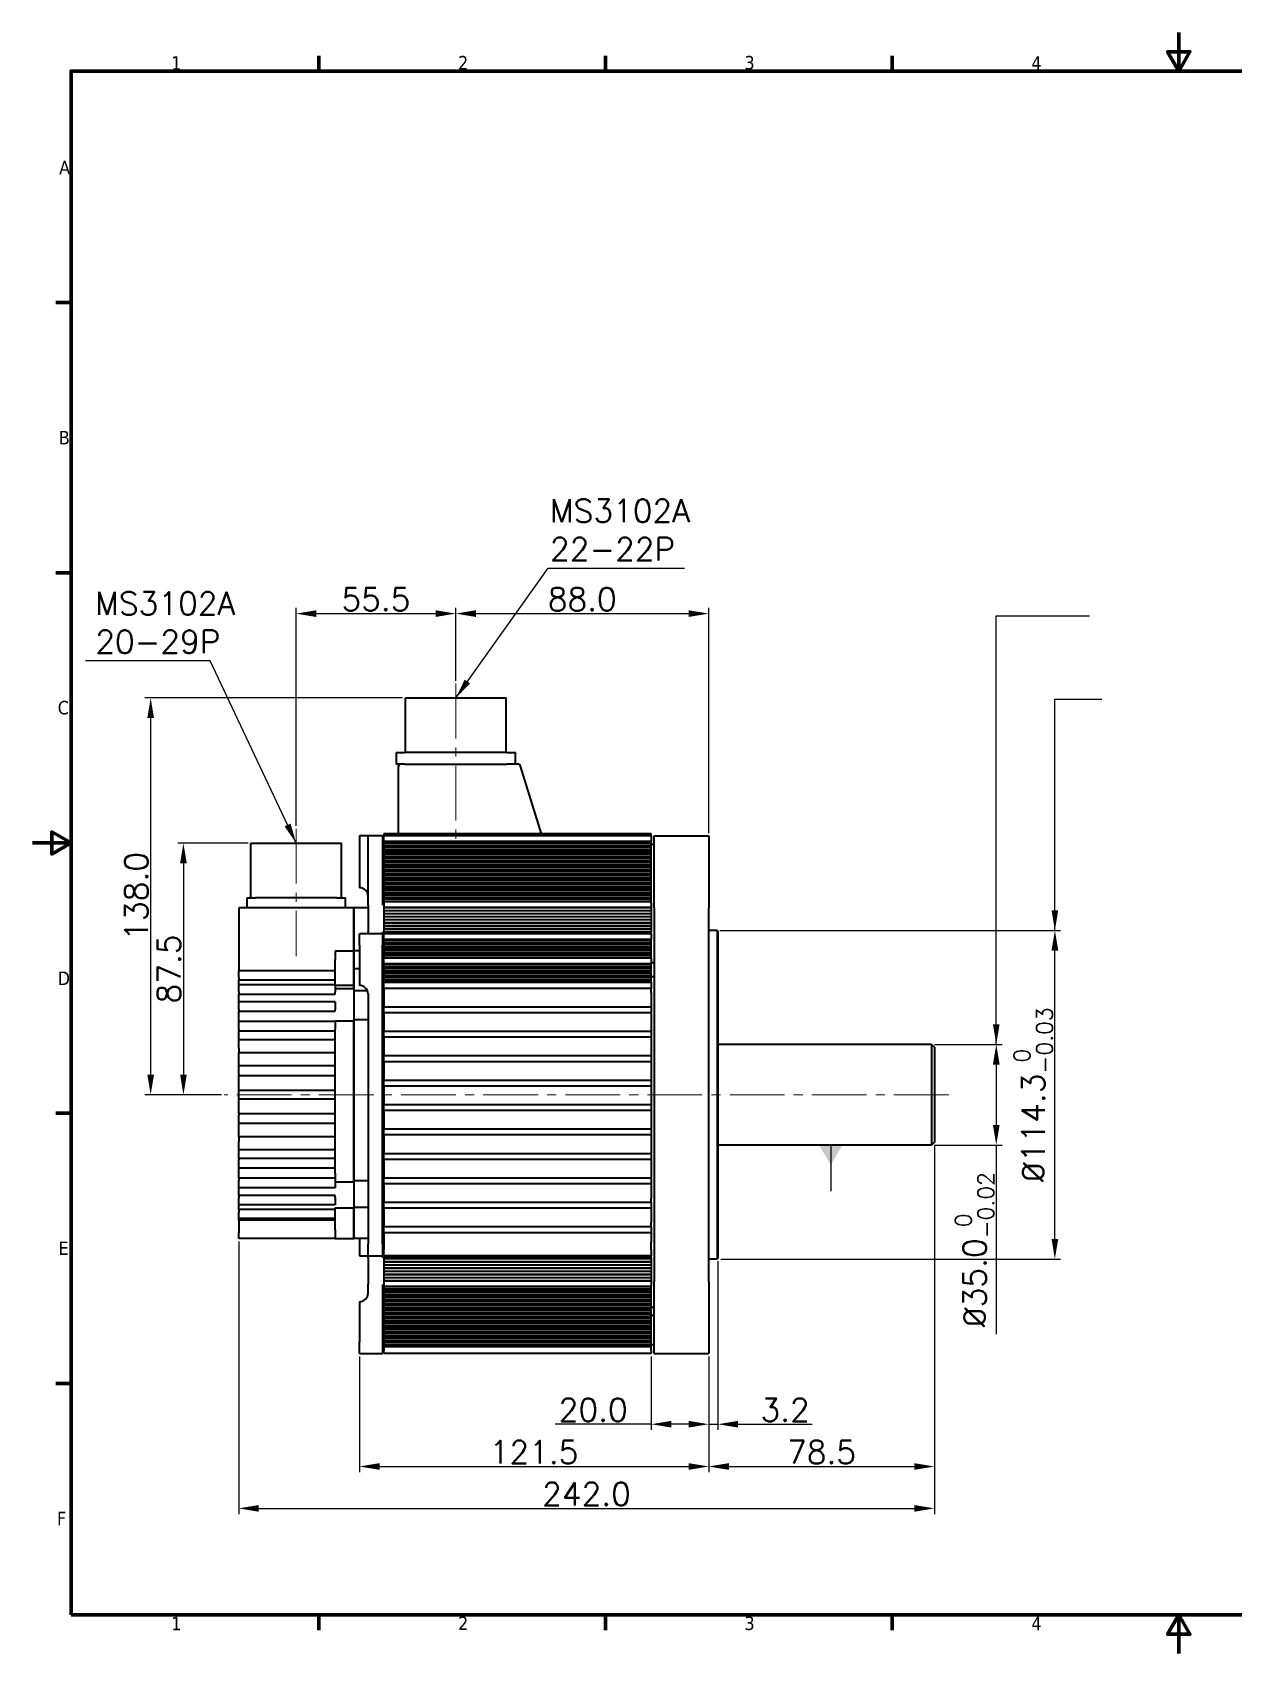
# Model space of a CAD drawing. Header units: millimetres. Extents: x 43 to 1838, y -83 to 594.
# Drawn here: x 43 to 460, y 30 to 594 of the extents above; entities that cross this region are included whole.
import ezdxf

# ---------------------------------------------------------------- set-up
doc = ezdxf.new("R2010")
doc.units = ezdxf.units.MM
doc.linetypes.add('CENTER2', pattern=[28.575, 19.05, -3.175, 3.175, -3.175])
for name, color, linetype, lineweight in [('경계(ISO)', 7, 'Continuous', 70), ('문자', 7, 'Continuous', 20), ('외형선', 7, 'Continuous', 35), ('중심선', 7, 'CENTER2', 18)]:
    doc.layers.add(name, color=color, linetype=linetype, lineweight=lineweight)
doc.styles.get("Standard").update_dxf_attribs({"font": 'romans.shx', "bigfont": 'whgtxt.shx'})
doc.styles.add('주 텍스트 (ISO)', font='')
doc.styles.get('주 텍스트 (ISO)').set_extended_font_data('Tahoma')
doc.dimstyles.new('Annotative', dxfattribs={"dimtxt": 8, "dimasz": 7, "dimexe": 2, "dimexo": 1, "dimgap": 1, "dimtad": 1, "dimdec": 1, "dimzin": 0, "dimdsep": 46, "dimtxsty": 'Standard', "dimcen": 0.09, "dimclrd": 7, "dimclre": 7, "dimadec": 0, "dimazin": 0, "dimtfac": 1, "dimtdec": 1, "dimtmove": 0, "dimatfit": 3, "dimfxl": 1, "dimtolj": 1, "dimtzin": 0, "dimarcsym": 0})

# ---------------------------------------------------------------- blocks, each defined once
blk = doc.blocks.new('*D10')
at = {"layer": 'Defpoints', "color": 0}
for p in [(118.57, 311.89), (95.1, 224.39), (109.33, 224.39)]:
    blk.add_point(p, dxfattribs=at)
at = {"layer": '외형선', "color": 7, "lineweight": -2}
for p, q in [((117.57, 311.89), (93.1, 311.89)), ((95.1, 304.89), (95.1, 231.39)), ((108.33, 224.39), (93.1, 224.39))]:
    blk.add_line(p, q, dxfattribs=at)
at = {"layer": '외형선', "color": 7}
for points in [[(93.94, 304.89), (96.27, 304.89), (95.1, 311.89)], [(93.94, 231.39), (96.27, 231.39), (95.1, 224.39)]]:
    blk.add_solid(points, dxfattribs=at)
at = {"layer": '외형선', "color": 0, "insert": (90.1, 268.14), "char_height": 8, "attachment_point": 5, "rotation": 90}
blk.add_mtext('\\A1;87.5', dxfattribs=at)
blk = doc.blocks.new('*D11')
at = {"layer": 'Defpoints', "color": 0}
for p in [(83.71, 362.39), (172.33, 362.39), (109.33, 224.39)]:
    blk.add_point(p, dxfattribs=at)
at = {"layer": '외형선', "color": 7, "lineweight": -2}
for p, q in [((171.33, 362.39), (81.71, 362.39)), ((83.71, 231.39), (83.71, 355.39)), ((108.33, 224.39), (81.71, 224.39))]:
    blk.add_line(p, q, dxfattribs=at)
at = {"layer": '외형선', "color": 7}
for points in [[(82.54, 355.39), (84.88, 355.39), (83.71, 362.39)], [(82.54, 231.39), (84.88, 231.39), (83.71, 224.39)]]:
    blk.add_solid(points, dxfattribs=at)
at = {"layer": '외형선', "color": 0, "insert": (78.71, 293.39), "char_height": 8, "attachment_point": 5, "rotation": 90}
blk.add_mtext('\\A1;138.0', dxfattribs=at)
blk = doc.blocks.new('*D12')
at = {"layer": 'Defpoints', "color": 0}
for p in [(189.83, 391.73), (189.83, 367.39), (134.32, 316.89)]:
    blk.add_point(p, dxfattribs=at)
at = {"layer": '외형선', "color": 7, "lineweight": -2}
for p, q in [((134.32, 317.89), (134.32, 393.73)), ((141.32, 391.73), (182.83, 391.73)), ((189.83, 368.39), (189.83, 393.73))]:
    blk.add_line(p, q, dxfattribs=at)
at = {"layer": '외형선', "color": 7}
for points in [[(141.32, 392.9), (141.32, 390.57), (134.32, 391.73)], [(182.83, 392.9), (182.83, 390.57), (189.83, 391.73)]]:
    blk.add_solid(points, dxfattribs=at)
at = {"layer": '외형선', "color": 0, "insert": (162.07, 396.73), "char_height": 8, "attachment_point": 5}
blk.add_mtext('\\A1;55.5', dxfattribs=at)
blk = doc.blocks.new('*D13')
at = {"layer": 'Defpoints', "color": 0}
for p in [(277.83, 391.73), (189.83, 367.45), (277.83, 314.39)]:
    blk.add_point(p, dxfattribs=at)
at = {"layer": '외형선', "color": 7, "lineweight": -2}
for p, q in [((189.83, 368.45), (189.83, 393.73)), ((196.83, 391.73), (270.83, 391.73)), ((277.83, 315.39), (277.83, 393.73))]:
    blk.add_line(p, q, dxfattribs=at)
at = {"layer": '외형선', "color": 7}
for points in [[(196.83, 392.9), (196.83, 390.57), (189.83, 391.73)], [(270.83, 392.9), (270.83, 390.57), (277.83, 391.73)]]:
    blk.add_solid(points, dxfattribs=at)
at = {"layer": '외형선', "color": 0, "insert": (233.83, 396.73), "char_height": 8, "attachment_point": 5}
blk.add_mtext('\\A1;88.0', dxfattribs=at)
blk = doc.blocks.new('*D14')
at = {"layer": 'Defpoints', "color": 0}
for p in [(355.33, 241.89), (355.33, 206.89), (377.86, 206.89)]:
    blk.add_point(p, dxfattribs=at)
at = {"layer": '외형선', "color": 7, "lineweight": -2}
for p, q in [((356.33, 241.89), (379.86, 241.89)), ((377.86, 234.89), (377.86, 213.89)), ((356.33, 206.89), (379.86, 206.89)), ((377.86, 206.89), (377.86, 141.09))]:
    blk.add_line(p, q, dxfattribs=at)
at = {"layer": '외형선', "color": 7}
for points in [[(376.7, 234.89), (379.03, 234.89), (377.86, 241.89)], [(376.7, 213.89), (379.03, 213.89), (377.86, 206.89)]]:
    blk.add_solid(points, dxfattribs=at)
at = {"layer": '외형선', "color": 0, "insert": (370.33, 170.49), "char_height": 8, "attachment_point": 5, "rotation": 90}
blk.add_mtext('\\A1;{\\fISOCPEUR|b0|i0|c0|p34;%%C}35.0{\\H0.7x;\\S 0^ -0.02;}', dxfattribs=at)
blk = doc.blocks.new('*D15')
at = {"layer": 'Defpoints', "color": 0}
for p in [(280.73, 281.54), (398.25, 281.54), (281.03, 167.24)]:
    blk.add_point(p, dxfattribs=at)
at = {"layer": '외형선', "color": 7, "lineweight": -2}
for p, q in [((281.73, 281.54), (400.25, 281.54)), ((398.25, 174.24), (398.25, 274.54)), ((282.03, 167.24), (400.25, 167.24))]:
    blk.add_line(p, q, dxfattribs=at)
at = {"layer": '외형선', "color": 7}
for points in [[(397.08, 274.54), (399.42, 274.54), (398.25, 281.54)], [(397.08, 174.24), (399.42, 174.24), (398.25, 167.24)]]:
    blk.add_solid(points, dxfattribs=at)
at = {"layer": '외형선', "color": 0, "insert": (390.72, 224.39), "char_height": 8, "attachment_point": 5, "rotation": 90}
blk.add_mtext('\\A1;{\\fISOCPEUR|b0|i0|c0|p34;%%C}114.3{\\H0.7x;\\S 0^ -0.03;}', dxfattribs=at)
blk = doc.blocks.new('*D17')
at = {"layer": 'Defpoints', "color": 0}
for p in [(257.83, 134.39), (277.83, 134.39), (277.83, 109.78)]:
    blk.add_point(p, dxfattribs=at)
at = {"layer": '외형선', "color": 7, "lineweight": -2}
for p, q in [((257.83, 133.39), (257.83, 107.78)), ((277.83, 133.39), (277.83, 107.78)), ((257.83, 109.78), (224.44, 109.78)), ((270.83, 109.78), (264.83, 109.78))]:
    blk.add_line(p, q, dxfattribs=at)
at = {"layer": '외형선', "color": 7}
for points in [[(264.83, 110.95), (264.83, 108.62), (257.83, 109.78)], [(270.83, 110.95), (270.83, 108.62), (277.83, 109.78)]]:
    blk.add_solid(points, dxfattribs=at)
at = {"layer": '외형선', "color": 0, "insert": (237.64, 114.78), "char_height": 8, "attachment_point": 5}
blk.add_mtext('\\A1;20.0', dxfattribs=at)
blk = doc.blocks.new('*D18')
at = {"layer": 'Defpoints', "color": 0}
for p in [(281.03, 167.54), (277.83, 134.33), (281.03, 109.78)]:
    blk.add_point(p, dxfattribs=at)
at = {"layer": '외형선', "color": 7, "lineweight": -2}
for p, q in [((281.03, 166.54), (281.03, 107.78)), ((277.83, 133.33), (277.83, 107.78)), ((270.83, 109.78), (263.83, 109.78)), ((277.83, 109.78), (281.03, 109.78)), ((288.03, 109.78), (313.79, 109.78))]:
    blk.add_line(p, q, dxfattribs=at)
at = {"layer": '외형선', "color": 7}
for points in [[(270.83, 110.95), (270.83, 108.62), (277.83, 109.78)], [(288.03, 110.95), (288.03, 108.62), (281.03, 109.78)]]:
    blk.add_solid(points, dxfattribs=at)
at = {"layer": '외형선', "color": 0, "insert": (304.41, 114.78), "char_height": 8, "attachment_point": 5}
blk.add_mtext('\\A1;3.2', dxfattribs=at)
blk = doc.blocks.new('*D19')
at = {"layer": 'Defpoints', "color": 0}
for p in [(356.33, 207.89), (277.83, 134.39), (356.33, 95.08)]:
    blk.add_point(p, dxfattribs=at)
at = {"layer": '외형선', "color": 7, "lineweight": -2}
for p, q in [((356.33, 206.89), (356.33, 93.08)), ((277.83, 133.39), (277.83, 93.08)), ((284.83, 95.08), (349.33, 95.08))]:
    blk.add_line(p, q, dxfattribs=at)
at = {"layer": '외형선', "color": 7}
for points in [[(284.83, 96.25), (284.83, 93.92), (277.83, 95.08)], [(349.33, 96.25), (349.33, 93.92), (356.33, 95.08)]]:
    blk.add_solid(points, dxfattribs=at)
at = {"layer": '외형선', "color": 0, "insert": (317.08, 100.08), "char_height": 8, "attachment_point": 5}
blk.add_mtext('\\A1;78.5', dxfattribs=at)
blk = doc.blocks.new('*D20')
at = {"layer": 'Defpoints', "color": 0}
for p in [(156.33, 134.39), (277.83, 134.27), (277.83, 95.08)]:
    blk.add_point(p, dxfattribs=at)
at = {"layer": '외형선', "color": 7, "lineweight": -2}
for p, q in [((156.33, 133.39), (156.33, 93.08)), ((277.83, 133.27), (277.83, 93.08)), ((163.33, 95.08), (270.83, 95.08))]:
    blk.add_line(p, q, dxfattribs=at)
at = {"layer": '외형선', "color": 7}
for points in [[(163.33, 96.25), (163.33, 93.92), (156.33, 95.08)], [(270.83, 96.25), (270.83, 93.92), (277.83, 95.08)]]:
    blk.add_solid(points, dxfattribs=at)
at = {"layer": '외형선', "color": 0, "insert": (217.08, 100.08), "char_height": 8, "attachment_point": 5}
blk.add_mtext('\\A1;121.5', dxfattribs=at)
blk = doc.blocks.new('*D21')
at = {"layer": 'Defpoints', "color": 0}
for p in [(356.33, 207.89), (114.33, 174.39), (356.33, 80.51)]:
    blk.add_point(p, dxfattribs=at)
at = {"layer": '외형선', "color": 7, "lineweight": -2}
for p, q in [((356.33, 206.89), (356.33, 78.51)), ((114.33, 173.39), (114.33, 78.51)), ((121.33, 80.51), (349.33, 80.51))]:
    blk.add_line(p, q, dxfattribs=at)
at = {"layer": '외형선', "color": 7}
for points in [[(121.33, 81.68), (121.33, 79.34), (114.33, 80.51)], [(349.33, 81.68), (349.33, 79.34), (356.33, 80.51)]]:
    blk.add_solid(points, dxfattribs=at)
at = {"layer": '외형선', "color": 0, "insert": (235.33, 85.51), "char_height": 8, "attachment_point": 5}
blk.add_mtext('\\A1;242.0', dxfattribs=at)
blk = doc.blocks.new('경계 Default Border')
at = {"layer": '경계(ISO)'}
for p, q in [((74.25, 410), (74.25, 413.9)), ((148.5, 410), (148.5, 413.9)), ((222.75, 410), (222.75, 413.9)), ((371.25, 410), (371.25, 413.9)), ((445.5, 410), (445.5, 413.9)), ((519.75, 410), (519.75, 413.9)), ((10, 350), (6.1, 350)), ((584, 350), (587.9, 350)), ((10, 280), (6.1, 280)), ((584, 280), (587.9, 280)), ((10, 140), (6.1, 140)), ((584, 140), (587.9, 140)), ((10, 70), (6.1, 70)), ((584, 70), (587.9, 70)), ((74.25, 10), (74.25, 6.1)), ((148.5, 10), (148.5, 6.1)), ((222.75, 10), (222.75, 6.1)), ((371.25, 10), (371.25, 6.1)), ((445.5, 10), (445.5, 6.1)), ((519.75, 10), (519.75, 6.1))]:
    blk.add_line(p, q, dxfattribs=at)
at = {"layer": '경계(ISO)', "flags": 128}
for points in [[(297, 420), (297, 410), (294.11, 415), (299.89, 415), (297, 410)], [(10, 10), (10, 410), (584, 410), (584, 10), (10, 10)], [(0, 210), (10, 210), (5, 212.89), (5, 207.11), (10, 210)], [(594, 210), (584, 210), (589, 212.89), (589, 207.11), (584, 210)], [(297, 0), (297, 10), (294.11, 5), (299.89, 5), (297, 10)]]:
    blk.add_lwpolyline(points, dxfattribs=at)
at = {"layer": '경계(ISO)', "char_height": 3.5, "attachment_point": 7, "style": '주 텍스트 (ISO)'}
for s, insert in [('1', (35.98, 410.32)), ('2', (110.29, 410.4)), ('3', (184.51, 410.33)), ('4', (258.85, 410.33)), ('5', (332.9, 410.4)), ('6', (407.29, 410.33)), ('7', (481.56, 410.4)), ('8', (556.09, 410.4)), ('A', (6.94, 383.25)), ('A', (585.24, 383.25)), ('B', (6.85, 313.25)), ('B', (585.15, 313.25)), ('C', (6.57, 243.25)), ('C', (584.87, 243.25)), ('D', (6.56, 173.19)), ('D', (584.86, 173.19)), ('E', (6.78, 103.25)), ('E', (585.08, 103.25)), ('F', (6.36, 33.25)), ('F', (584.66, 33.25)), ('1', (35.98, 6.02)), ('2', (110.29, 6.1)), ('3', (184.51, 6.03)), ('4', (258.85, 6.03)), ('5', (332.9, 6.1)), ('6', (407.29, 6.03)), ('7', (481.56, 6.1)), ('8', (556.09, 6.1))]:
    blk.add_mtext(s, dxfattribs=dict(at, insert=insert))

msp = doc.modelspace()

# ---------------------------------------------------------------- linework, layer by layer
at = {"layer": '외형선'}
for p, q in [((172.33, 362.39), (207.33, 362.39)), ((172.33, 343.39), (172.33, 362.39)), ((207.33, 343.39), (207.33, 362.39)), ((169.08, 343.39), (172.08, 343.39)), ((169.08, 343.39), (169.08, 339.39)), ((172.08, 339.39), (169.08, 339.39)), ((169.83, 338.39), (169.83, 315.09)), ((207.58, 343.39), (172.08, 343.39)), ((172.08, 339.39), (207.58, 339.39)), ((207.58, 343.39), (210.58, 343.39)), ((209.56, 339.39), (207.58, 339.39)), ((211.44, 339.39), (209.56, 339.39)), ((210.58, 339.39), (210.58, 343.39)), ((219.61, 315.09), (212.4, 338.68)), ((118.57, 311.89), (150.07, 311.89)), ((118.57, 292.89), (118.57, 311.89)), ((150.07, 292.89), (150.07, 311.89)), ((159.33, 314.39), (156.33, 314.39)), ((156.33, 314.39), (156.33, 296.39)), ((164.33, 314.39), (159.33, 314.39)), ((159.33, 310.39), (159.33, 314.39)), ((159.33, 291.9), (159.33, 310.39)), ((164.33, 314.39), (164.33, 310.39)), ((164.83, 311.39), (164.33, 311.39)), ((164.33, 310.39), (164.33, 291.9)), ((164.83, 315.09), (164.83, 314.39)), ((257.83, 315.09), (164.83, 315.09)), ((164.83, 312.51), (164.83, 314.39)), ((257.83, 314.39), (164.83, 314.39)), ((164.83, 312.51), (164.83, 311.76)), ((257.83, 312.51), (164.83, 312.51)), ((164.83, 311.76), (164.83, 311.01)), ((257.83, 311.76), (164.83, 311.76)), ((164.83, 311.01), (164.83, 310.26)), ((257.83, 311.01), (164.83, 311.01)), ((164.83, 310.26), (164.83, 309.51)), ((257.83, 310.26), (164.83, 310.26)), ((257.83, 314.39), (257.83, 315.09)), ((257.83, 314.39), (257.83, 312.51)), ((257.83, 311.76), (257.83, 312.51)), ((257.83, 311.01), (257.83, 311.76)), ((258.83, 311.39), (257.83, 311.39)), ((257.83, 310.26), (257.83, 311.01)), ((257.83, 309.51), (257.83, 310.26)), ((258.83, 289.39), (258.83, 314.39)), ((258.83, 314.39), (277.83, 314.39)), ((277.83, 314.39), (277.83, 289.39)), ((164.83, 309.51), (164.83, 308.76)), ((257.83, 309.51), (164.83, 309.51)), ((164.83, 308.76), (164.83, 308.01)), ((257.83, 308.76), (164.83, 308.76)), ((164.83, 308.01), (164.83, 307.26)), ((257.83, 308.01), (164.83, 308.01)), ((164.83, 307.26), (164.83, 306.51)), ((257.83, 307.26), (164.83, 307.26)), ((164.83, 306.51), (164.83, 305.76)), ((257.83, 306.51), (164.83, 306.51)), ((164.83, 305.76), (164.83, 305.01)), ((257.83, 305.76), (164.83, 305.76)), ((164.83, 305.01), (164.83, 304.26)), ((257.83, 305.01), (164.83, 305.01)), ((257.83, 308.76), (257.83, 309.51)), ((257.83, 308.01), (257.83, 308.76)), ((257.83, 307.26), (257.83, 308.01)), ((257.83, 306.51), (257.83, 307.26)), ((257.83, 305.76), (257.83, 306.51)), ((257.83, 305.01), (257.83, 305.76)), ((257.83, 304.26), (257.83, 305.01)), ((164.83, 304.26), (164.83, 303.51)), ((257.83, 304.26), (164.83, 304.26)), ((164.83, 303.51), (164.83, 302.76)), ((257.83, 303.51), (164.83, 303.51)), ((164.83, 302.76), (164.83, 302.01)), ((257.83, 302.76), (164.83, 302.76)), ((164.83, 302.01), (164.83, 301.26)), ((257.83, 302.01), (164.83, 302.01)), ((164.83, 301.26), (164.83, 300.51)), ((257.83, 301.26), (164.83, 301.26)), ((164.83, 300.51), (164.83, 299.76)), ((257.83, 300.51), (164.83, 300.51)), ((164.83, 299.76), (164.83, 299.01)), ((257.83, 299.76), (164.83, 299.76)), ((164.83, 299.01), (164.83, 298.26)), ((257.83, 299.01), (164.83, 299.01)), ((257.83, 303.51), (257.83, 304.26)), ((257.83, 302.76), (257.83, 303.51)), ((257.83, 302.01), (257.83, 302.76)), ((257.83, 301.26), (257.83, 302.01)), ((257.83, 300.51), (257.83, 301.26)), ((257.83, 299.76), (257.83, 300.51)), ((257.83, 299.01), (257.83, 299.76)), ((257.83, 298.26), (257.83, 299.01)), ((164.83, 298.26), (164.83, 297.51)), ((257.83, 298.26), (164.83, 298.26)), ((164.83, 297.51), (164.83, 296.76)), ((257.83, 297.51), (164.83, 297.51)), ((164.83, 296.76), (164.83, 296.01)), ((257.83, 296.76), (164.83, 296.76)), ((164.83, 296.01), (164.83, 295.26)), ((257.83, 296.01), (164.83, 296.01)), ((164.83, 295.26), (164.83, 294.51)), ((257.83, 295.26), (164.83, 295.26)), ((164.83, 294.51), (164.83, 293.76)), ((257.83, 294.51), (164.83, 294.51)), ((164.83, 293.76), (164.83, 293.01)), ((257.83, 293.76), (164.83, 293.76)), ((257.83, 297.51), (257.83, 298.26)), ((257.83, 296.76), (257.83, 297.51)), ((257.83, 296.01), (257.83, 296.76)), ((257.83, 295.26), (257.83, 296.01)), ((257.83, 294.51), (257.83, 295.26)), ((257.83, 293.76), (257.83, 294.51)), ((257.83, 293.01), (257.83, 293.76)), ((154.33, 289.39), (114.33, 289.39)), ((114.33, 289.39), (114.33, 267.44)), ((117.17, 292.89), (120.17, 292.89)), ((117.17, 292.89), (117.17, 289.39)), ((148.47, 292.89), (120.17, 292.89)), ((148.47, 292.89), (151.47, 292.89)), ((151.47, 289.39), (151.47, 292.89)), ((159.33, 289.39), (154.33, 289.39)), ((154.33, 289.39), (154.33, 274.39)), ((154.33, 274.39), (154.33, 289.39)), ((159.33, 290.38), (159.33, 291.9)), ((159.33, 290.38), (159.33, 281.09)), ((164.33, 291.9), (164.33, 290.38)), ((164.83, 293.01), (164.83, 292.26)), ((257.83, 293.01), (164.83, 293.01)), ((164.83, 292.26), (164.83, 291.51)), ((257.83, 292.26), (164.83, 292.26)), ((164.83, 291.51), (164.83, 291.15)), ((257.83, 291.51), (164.83, 291.51)), ((164.83, 291.15), (164.83, 290.97)), ((164.83, 290.97), (164.83, 289.43)), ((257.83, 289.46), (164.83, 289.46)), ((164.83, 289.43), (164.83, 289.34)), ((164.83, 289.43), (164.83, 289.43)), ((257.83, 289.43), (164.83, 289.43)), ((164.83, 289.34), (164.83, 283.06)), ((257.83, 288.4), (164.83, 288.4)), ((257.83, 288.37), (164.83, 288.37)), ((257.83, 292.26), (257.83, 293.01)), ((257.83, 291.51), (257.83, 292.26)), ((257.83, 291.15), (257.83, 291.51)), ((257.83, 290.97), (257.83, 291.15)), ((257.83, 290.97), (257.83, 289.43)), ((257.83, 289.43), (257.83, 289.43)), ((257.83, 289.34), (257.83, 289.43)), ((257.83, 289.34), (257.83, 283.06)), ((258.83, 289.39), (258.83, 159.39)), ((277.83, 159.39), (277.83, 289.39)), ((257.83, 287.34), (164.83, 287.34)), ((257.83, 287.31), (164.83, 287.31)), ((257.83, 286.28), (164.83, 286.28)), ((257.83, 286.25), (164.83, 286.25)), ((257.83, 285.22), (164.83, 285.22)), ((257.83, 285.18), (164.83, 285.18)), ((257.83, 284.16), (164.83, 284.16)), ((257.83, 284.12), (164.83, 284.12)), ((257.83, 283.1), (164.83, 283.1)), ((164.83, 283.06), (164.83, 283.06)), ((164.83, 283.06), (164.83, 283.06)), ((257.83, 283.06), (164.83, 283.06)), ((164.83, 283.06), (164.83, 282.01)), ((257.83, 282.04), (164.83, 282.04)), ((164.83, 282.01), (164.83, 282)), ((164.83, 282), (164.83, 281.87)), ((257.83, 282), (164.83, 282)), ((257.83, 283.06), (257.83, 283.06)), ((257.83, 283.06), (257.83, 283.06)), ((257.83, 283.06), (257.83, 282.01)), ((257.83, 282), (257.83, 282.01)), ((257.83, 281.87), (257.83, 282)), ((156.33, 276.39), (156.33, 280.39)), ((164.33, 280.39), (156.33, 280.39)), ((156.33, 276.39), (156.33, 262.39)), ((159.33, 280.39), (159.33, 281.09)), ((164.33, 281.09), (164.33, 280.39)), ((164.33, 280.39), (164.33, 276.39)), ((164.33, 172.39), (164.33, 276.39)), ((164.83, 281.87), (164.83, 281.09)), ((164.83, 281.09), (164.83, 280.39)), ((257.83, 281.09), (164.83, 281.09)), ((164.83, 278.39), (164.83, 280.39)), ((257.83, 280.39), (164.83, 280.39)), ((164.83, 278.39), (164.83, 278.14)), ((257.83, 278.39), (164.83, 278.39)), ((164.83, 278.14), (164.83, 277.39)), ((257.83, 278.14), (164.83, 278.14)), ((164.83, 277.39), (164.83, 276.64)), ((257.83, 277.39), (164.83, 277.39)), ((164.83, 276.64), (164.83, 275.89)), ((257.83, 276.64), (164.83, 276.64)), ((257.83, 281.87), (257.83, 281.09)), ((257.83, 280.39), (257.83, 281.09)), ((257.83, 280.39), (257.83, 278.39)), ((257.83, 278.14), (257.83, 278.39)), ((257.83, 277.39), (257.83, 278.14)), ((257.83, 276.64), (257.83, 277.39)), ((257.83, 275.89), (257.83, 276.64)), ((280.73, 281.54), (277.83, 281.54)), ((280.73, 281.54), (280.73, 167.24)), ((281.03, 281.24), (280.73, 281.54)), ((281.03, 281.24), (281.03, 167.54)), ((147.83, 274.39), (147.83, 271.39)), ((147.83, 274.39), (154.33, 274.39)), ((147.83, 262.64), (147.83, 271.39)), ((156.33, 274.39), (154.33, 274.39)), ((154.33, 271.39), (154.33, 274.39)), ((154.33, 274.39), (154.33, 271.39)), ((154.33, 271.39), (154.33, 260.57)), ((154.33, 262.52), (154.33, 271.39)), ((164.83, 275.89), (164.83, 275.14)), ((257.83, 275.89), (164.83, 275.89)), ((164.83, 275.14), (164.83, 274.39)), ((257.83, 275.14), (164.83, 275.14)), ((164.83, 274.39), (164.83, 273.64)), ((257.83, 274.39), (164.83, 274.39)), ((164.83, 273.64), (164.83, 272.89)), ((257.83, 273.64), (164.83, 273.64)), ((164.83, 272.89), (164.83, 272.14)), ((257.83, 272.89), (164.83, 272.89)), ((164.83, 272.14), (164.83, 271.89)), ((257.83, 272.14), (164.83, 272.14)), ((164.83, 269.89), (164.83, 271.89)), ((257.83, 271.89), (164.83, 271.89)), ((257.83, 275.14), (257.83, 275.89)), ((257.83, 274.39), (257.83, 275.14)), ((257.83, 273.64), (257.83, 274.39)), ((257.83, 272.89), (257.83, 273.64)), ((257.83, 272.14), (257.83, 272.89)), ((257.83, 271.89), (257.83, 272.14)), ((257.83, 271.89), (257.83, 269.89)), ((114.33, 265.19), (114.33, 267.44)), ((147.83, 267.44), (114.33, 267.44)), ((114.33, 265.19), (114.33, 264.32)), ((156.33, 268.14), (154.33, 268.14)), ((164.33, 270.16), (164.83, 270.16)), ((164.83, 265.59), (164.33, 265.59)), ((164.83, 269.89), (164.83, 269.64)), ((257.83, 269.89), (164.83, 269.89)), ((164.83, 269.64), (164.83, 268.89)), ((257.83, 269.64), (164.83, 269.64)), ((164.83, 268.89), (164.83, 268.14)), ((257.83, 268.89), (164.83, 268.89)), ((164.83, 268.14), (164.83, 267.39)), ((257.83, 268.14), (164.83, 268.14)), ((164.83, 267.39), (164.83, 266.64)), ((257.83, 267.39), (164.83, 267.39)), ((164.83, 266.64), (164.83, 265.89)), ((257.83, 266.64), (164.83, 266.64)), ((164.83, 265.89), (164.83, 265.14)), ((257.83, 265.89), (164.83, 265.89)), ((164.83, 265.14), (164.83, 264.39)), ((257.83, 265.14), (164.83, 265.14)), ((257.83, 270.39), (258.83, 270.39)), ((257.83, 269.64), (257.83, 269.89)), ((257.83, 268.89), (257.83, 269.64)), ((257.83, 268.14), (257.83, 268.89)), ((257.83, 267.39), (257.83, 268.14)), ((257.83, 266.64), (257.83, 267.39)), ((257.83, 265.89), (257.83, 266.64)), ((257.83, 265.14), (257.83, 265.89)), ((258.83, 265.35), (257.83, 265.35)), ((257.83, 264.39), (257.83, 265.14)), ((114.33, 262.64), (114.33, 264.32)), ((114.33, 264.32), (147.83, 264.32)), ((114.33, 260.18), (114.33, 262.64)), ((147.83, 262.64), (114.33, 262.64)), ((114.33, 260.18), (114.33, 259.41)), ((114.33, 259.41), (147.83, 259.41)), ((114.33, 256.73), (114.33, 259.41)), ((147.83, 262.64), (147.83, 260.18)), ((147.83, 262.52), (154.33, 262.52)), ((147.83, 261.34), (154.33, 261.34)), ((147.83, 259.41), (147.83, 260.18)), ((154.33, 262.11), (154.33, 262.52)), ((154.33, 261.34), (154.33, 262.11)), ((154.33, 261.34), (154.33, 250.14)), ((159.08, 260.57), (154.33, 260.57)), ((154.33, 260.57), (154.33, 250.39)), ((159.33, 259.39), (159.33, 172.39)), ((164.83, 264.39), (164.83, 263.64)), ((257.83, 264.39), (164.83, 264.39)), ((164.83, 263.64), (164.83, 263.39)), ((257.83, 263.64), (164.83, 263.64)), ((164.83, 261.39), (164.83, 263.39)), ((257.83, 263.39), (164.83, 263.39)), ((164.83, 261.39), (164.83, 260)), ((257.83, 261.39), (164.83, 261.39)), ((164.83, 260), (164.83, 254.9)), ((257.83, 263.64), (257.83, 264.39)), ((257.83, 263.39), (257.83, 263.64)), ((257.83, 263.39), (257.83, 261.39)), ((257.83, 260), (257.83, 261.39)), ((257.83, 260), (257.83, 254.9)), ((114.33, 254.08), (114.33, 256.73)), ((147.83, 256.73), (114.33, 256.73)), ((114.33, 254.08), (114.33, 253.44)), ((147.83, 256.73), (147.83, 254.08)), ((147.83, 253.44), (147.83, 254.08)), ((164.83, 254.9), (164.83, 254.89)), ((164.83, 252.89), (164.83, 254.89)), ((257.83, 254.89), (164.83, 254.89)), ((257.83, 254.89), (257.83, 254.9)), ((257.83, 254.89), (257.83, 252.89)), ((114.33, 253.44), (147.83, 253.44)), ((114.33, 249.88), (114.33, 253.44)), ((114.33, 247.08), (114.33, 249.88)), ((147.83, 249.88), (114.33, 249.88)), ((147.83, 250.14), (147.83, 247.14)), ((147.83, 250.14), (154.33, 250.14)), ((154.33, 247.39), (154.33, 250.39)), ((159.33, 250.39), (154.33, 250.39)), ((154.33, 250.14), (154.33, 247.14)), ((164.83, 252.89), (164.83, 252.55)), ((257.83, 252.89), (164.83, 252.89)), ((164.83, 252.55), (164.83, 246.43)), ((257.83, 252.55), (257.83, 252.89)), ((257.83, 252.55), (257.83, 246.43)), ((114.33, 247.08), (114.33, 246.58)), ((114.33, 243.54), (114.33, 246.58)), ((114.33, 246.58), (147.83, 246.58)), ((114.33, 240.63), (114.33, 243.54)), ((147.83, 243.54), (114.33, 243.54)), ((147.83, 242.04), (147.83, 247.14)), ((154.33, 247.39), (154.33, 197.39)), ((154.33, 197.14), (154.33, 247.14)), ((164.83, 246.43), (164.83, 246.39)), ((164.83, 244.39), (164.83, 246.39)), ((257.83, 246.39), (164.83, 246.39)), ((164.83, 244.39), (164.83, 244.13)), ((257.83, 244.39), (164.83, 244.39)), ((164.83, 244.13), (164.83, 237.96)), ((257.83, 246.39), (257.83, 246.43)), ((257.83, 246.39), (257.83, 244.39)), ((257.83, 244.13), (257.83, 244.39)), ((257.83, 244.13), (257.83, 237.96)), ((114.33, 240.63), (114.33, 239.05)), ((114.33, 234.44), (114.33, 239.05)), ((114.33, 239.05), (147.83, 239.05)), ((147.83, 232.94), (147.83, 242.04)), ((164.83, 237.96), (164.83, 237.89)), ((164.83, 235.89), (164.83, 237.89)), ((257.83, 237.89), (164.83, 237.89)), ((257.83, 237.89), (257.83, 237.96)), ((257.83, 237.89), (257.83, 235.89)), ((355.33, 241.89), (281.33, 241.89)), ((355.33, 241.89), (355.33, 206.89)), ((356.33, 240.89), (355.33, 241.89)), ((356.33, 240.89), (356.33, 207.89)), ((114.33, 231.47), (114.33, 234.44)), ((147.83, 234.44), (114.33, 234.44)), ((114.33, 231.47), (114.33, 231.07)), ((147.83, 224.39), (147.83, 232.94)), ((164.83, 235.89), (164.83, 235.69)), ((257.83, 235.89), (164.83, 235.89)), ((164.83, 235.69), (164.83, 229.5)), ((257.83, 235.69), (257.83, 235.89)), ((257.83, 235.69), (257.83, 229.5)), ((114.33, 225.89), (114.33, 231.07)), ((114.33, 231.07), (147.83, 231.07)), ((147.83, 225.89), (114.33, 225.89)), ((114.33, 222.89), (114.33, 225.89)), ((164.83, 229.5), (164.83, 229.39)), ((164.83, 227.39), (164.83, 229.39)), ((257.83, 229.39), (164.83, 229.39)), ((164.83, 227.39), (164.83, 227.24)), ((257.83, 227.39), (164.83, 227.39)), ((164.83, 227.24), (164.83, 221.04)), ((257.83, 229.39), (257.83, 229.5)), ((257.83, 229.39), (257.83, 227.39)), ((257.83, 227.24), (257.83, 227.39)), ((257.83, 227.24), (257.83, 221.04)), ((114.33, 217.71), (114.33, 222.89)), ((147.83, 222.89), (114.33, 222.89)), ((147.83, 215.84), (147.83, 224.39)), ((164.83, 221.04), (164.83, 220.89)), ((164.83, 218.89), (164.83, 220.89)), ((257.83, 220.89), (164.83, 220.89)), ((257.83, 220.89), (257.83, 221.04)), ((257.83, 220.89), (257.83, 218.89)), ((147.83, 217.71), (114.33, 217.71)), ((114.33, 217.71), (114.33, 217.32)), ((114.33, 214.34), (114.33, 217.32)), ((114.33, 209.73), (114.33, 214.34)), ((147.83, 214.34), (114.33, 214.34)), ((147.83, 206.74), (147.83, 215.84)), ((164.83, 218.89), (164.83, 218.79)), ((257.83, 218.89), (164.83, 218.89)), ((164.83, 218.79), (164.83, 212.6)), ((257.83, 218.79), (257.83, 218.89)), ((257.83, 218.79), (257.83, 212.6)), ((147.83, 209.73), (114.33, 209.73)), ((114.33, 209.73), (114.33, 208.15)), ((164.83, 212.6), (164.83, 212.39)), ((164.83, 210.39), (164.83, 212.39)), ((257.83, 212.39), (164.83, 212.39)), ((164.83, 210.39), (164.83, 210.33)), ((257.83, 210.39), (164.83, 210.39)), ((164.83, 210.33), (164.83, 204.16)), ((257.83, 212.39), (257.83, 212.6)), ((257.83, 212.39), (257.83, 210.39)), ((257.83, 210.33), (257.83, 210.39)), ((257.83, 210.33), (257.83, 204.16)), ((114.33, 205.24), (114.33, 208.15)), ((114.33, 202.2), (114.33, 205.24)), ((147.83, 205.24), (114.33, 205.24)), ((147.83, 197.14), (147.83, 206.74)), ((164.83, 204.16), (164.83, 203.89)), ((164.83, 201.89), (164.83, 203.89)), ((257.83, 203.89), (164.83, 203.89)), ((257.83, 203.89), (257.83, 204.16)), ((257.83, 203.89), (257.83, 201.89)), ((355.33, 206.89), (281.33, 206.89)), ((356.33, 207.89), (355.33, 206.89)), ((147.83, 202.2), (114.33, 202.2)), ((114.33, 202.2), (114.33, 201.7)), ((114.33, 198.9), (114.33, 201.7)), ((114.33, 195.35), (114.33, 198.9)), ((147.83, 198.9), (114.33, 198.9)), ((154.33, 194.39), (154.33, 197.39)), ((164.83, 201.89), (164.83, 201.86)), ((257.83, 201.89), (164.83, 201.89)), ((164.83, 201.86), (164.83, 195.74)), ((257.83, 201.86), (257.83, 201.89)), ((257.83, 201.86), (257.83, 195.74)), ((147.83, 195.35), (114.33, 195.35)), ((114.33, 195.35), (114.33, 194.7)), ((114.33, 192.05), (114.33, 194.7)), ((114.33, 189.37), (114.33, 192.05)), ((147.83, 192.05), (114.33, 192.05)), ((147.83, 197.14), (147.83, 194.14)), ((147.83, 194.14), (147.83, 192.05)), ((147.83, 194.14), (154.33, 194.14)), ((154.33, 197.14), (154.33, 194.14)), ((154.33, 194.39), (154.33, 185.24)), ((159.33, 194.39), (154.33, 194.39)), ((154.33, 194.14), (154.33, 185.07)), ((164.83, 195.74), (164.83, 195.39)), ((164.83, 193.39), (164.83, 195.39)), ((257.83, 195.39), (164.83, 195.39)), ((164.83, 193.39), (164.83, 193.38)), ((257.83, 193.39), (164.83, 193.39)), ((164.83, 193.38), (164.83, 188.3)), ((257.83, 195.39), (257.83, 195.74)), ((257.83, 195.39), (257.83, 193.39)), ((257.83, 193.38), (257.83, 193.39)), ((257.83, 193.38), (257.83, 188.3)), ((147.83, 189.37), (114.33, 189.37)), ((114.33, 189.37), (114.33, 188.61)), ((114.33, 186.14), (114.33, 188.61)), ((114.33, 184.46), (114.33, 186.14)), ((147.83, 186.14), (114.33, 186.14)), ((147.83, 188.61), (147.83, 189.37)), ((147.83, 188.61), (147.83, 186.14)), ((164.83, 188.3), (164.83, 186.89)), ((164.83, 184.89), (164.83, 186.89)), ((257.83, 186.89), (164.83, 186.89)), ((257.83, 186.89), (257.83, 188.3)), ((257.83, 186.89), (257.83, 184.89)), ((147.83, 184.46), (114.33, 184.46)), ((114.33, 184.46), (114.33, 183.59)), ((114.33, 181.34), (114.33, 183.59)), ((114.33, 180.76), (114.33, 181.34)), ((147.83, 181.34), (114.33, 181.34)), ((147.83, 180.76), (114.33, 180.76)), ((114.33, 180.76), (114.33, 176.4)), ((147.83, 185.07), (154.33, 185.07)), ((147.83, 177.39), (147.83, 185.07)), ((154.33, 185.24), (154.33, 177.39)), ((154.33, 185.24), (159.33, 185.24)), ((154.33, 177.39), (154.33, 185.07)), ((164.83, 184.89), (164.83, 184.89)), ((257.83, 184.89), (164.83, 184.89)), ((164.83, 184.89), (164.83, 180)), ((257.83, 184.89), (257.83, 184.89)), ((257.83, 184.89), (257.83, 180)), ((114.33, 174.39), (114.33, 176.4)), ((147.83, 177.39), (147.83, 174.39)), ((154.33, 174.39), (154.33, 177.39)), ((154.33, 177.39), (154.33, 174.39)), ((164.83, 180), (164.83, 178.39)), ((164.83, 176.39), (164.83, 178.39)), ((257.83, 178.39), (164.83, 178.39)), ((257.83, 176.39), (164.83, 176.39)), ((164.83, 176.39), (164.83, 173.15)), ((257.83, 178.39), (257.83, 180)), ((257.83, 178.39), (257.83, 176.39)), ((257.83, 176.39), (257.83, 173.15)), ((147.83, 174.39), (114.33, 174.39)), ((147.83, 174.39), (154.33, 174.39)), ((159.33, 174.39), (154.33, 174.39)), ((156.33, 174.39), (156.33, 168.39)), ((159.33, 168.39), (159.33, 172.39)), ((164.33, 172.39), (164.33, 168.39)), ((164.83, 173.15), (164.83, 171.35)), ((164.83, 171.35), (164.83, 170.47)), ((164.83, 169.47), (164.83, 170.47)), ((164.83, 169.47), (164.83, 169.39)), ((164.83, 168.39), (164.83, 169.39)), ((257.83, 171.35), (257.83, 173.15)), ((257.83, 170.47), (257.83, 171.35)), ((257.83, 170.47), (257.83, 169.47)), ((257.83, 169.39), (257.83, 169.47)), ((257.83, 169.39), (257.83, 168.39)), ((156.33, 168.39), (159.33, 168.39)), ((159.33, 168.39), (164.33, 168.39)), ((159.33, 167.7), (159.33, 168.39)), ((159.33, 167.7), (159.33, 158.4)), ((164.33, 168.39), (164.33, 167.7)), ((164.83, 168.39), (164.83, 167.69)), ((257.83, 168.39), (164.83, 168.39)), ((257.83, 167.69), (164.83, 167.69)), ((164.83, 167.69), (164.83, 157.81)), ((257.83, 167.26), (164.83, 167.26)), ((257.83, 166.23), (164.83, 166.23)), ((257.83, 166.16), (164.83, 166.16)), ((257.83, 165.13), (164.83, 165.13)), ((257.83, 165.06), (164.83, 165.06)), ((257.83, 164.03), (164.83, 164.03)), ((257.83, 163.96), (164.83, 163.96)), ((257.83, 167.69), (257.83, 168.39)), ((257.83, 167.69), (257.83, 157.81)), ((280.73, 167.24), (277.83, 167.24)), ((281.03, 167.54), (280.73, 167.24)), ((159.33, 156.89), (159.33, 158.4)), ((164.33, 158.4), (164.33, 156.89)), ((257.83, 162.94), (164.83, 162.94)), ((257.83, 162.86), (164.83, 162.86)), ((257.83, 161.84), (164.83, 161.84)), ((257.83, 161.76), (164.83, 161.76)), ((257.83, 160.74), (164.83, 160.74)), ((257.83, 160.66), (164.83, 160.66)), ((257.83, 159.64), (164.83, 159.64)), ((257.83, 159.57), (164.83, 159.57)), ((258.83, 134.39), (258.83, 159.39)), ((277.83, 159.39), (277.83, 134.39)), ((156.33, 152.39), (156.33, 138.39)), ((159.33, 155.39), (159.33, 156.89)), ((164.33, 156.89), (164.33, 138.39)), ((164.83, 157.81), (164.83, 157.68)), ((164.83, 157.68), (164.83, 156.93)), ((257.83, 157.68), (164.83, 157.68)), ((164.83, 156.93), (164.83, 156.18)), ((257.83, 156.93), (164.83, 156.93)), ((164.83, 156.18), (164.83, 155.43)), ((257.83, 156.18), (164.83, 156.18)), ((164.83, 155.43), (164.83, 154.68)), ((257.83, 155.43), (164.83, 155.43)), ((164.83, 154.68), (164.83, 153.93)), ((257.83, 154.68), (164.83, 154.68)), ((164.83, 153.93), (164.83, 153.18)), ((257.83, 153.93), (164.83, 153.93)), ((164.83, 153.18), (164.83, 152.43)), ((257.83, 153.18), (164.83, 153.18)), ((164.83, 152.43), (164.83, 151.68)), ((257.83, 152.43), (164.83, 152.43)), ((257.83, 157.68), (257.83, 157.81)), ((257.83, 156.93), (257.83, 157.68)), ((257.83, 156.18), (257.83, 156.93)), ((257.83, 155.43), (257.83, 156.18)), ((257.83, 154.68), (257.83, 155.43)), ((257.83, 153.93), (257.83, 154.68)), ((257.83, 153.18), (257.83, 153.93)), ((257.83, 152.43), (257.83, 153.18)), ((257.83, 151.68), (257.83, 152.43)), ((164.33, 150.4), (164.83, 150.4)), ((164.83, 147.76), (164.33, 147.76)), ((164.83, 151.68), (164.83, 150.93)), ((257.83, 151.68), (164.83, 151.68)), ((164.83, 150.93), (164.83, 150.18)), ((257.83, 150.93), (164.83, 150.93)), ((164.83, 150.18), (164.83, 149.43)), ((257.83, 150.18), (164.83, 150.18)), ((164.83, 149.43), (164.83, 148.68)), ((257.83, 149.43), (164.83, 149.43)), ((164.83, 148.68), (164.83, 147.93)), ((257.83, 148.68), (164.83, 148.68)), ((164.83, 147.93), (164.83, 147.18)), ((257.83, 147.93), (164.83, 147.93)), ((164.83, 147.18), (164.83, 146.43)), ((257.83, 147.18), (164.83, 147.18)), ((257.83, 150.93), (257.83, 151.68)), ((257.83, 150.18), (257.83, 150.93)), ((257.83, 150.54), (258.83, 150.54)), ((257.83, 149.43), (257.83, 150.18)), ((257.83, 148.68), (257.83, 149.43)), ((257.83, 147.93), (257.83, 148.68)), ((257.83, 147.18), (257.83, 147.93)), ((258.83, 147.63), (257.83, 147.63)), ((257.83, 146.43), (257.83, 147.18)), ((164.83, 146.43), (164.83, 145.68)), ((257.83, 146.43), (164.83, 146.43)), ((164.83, 145.68), (164.83, 144.93)), ((257.83, 145.68), (164.83, 145.68)), ((164.83, 144.93), (164.83, 144.18)), ((257.83, 144.93), (164.83, 144.93)), ((164.83, 144.18), (164.83, 143.43)), ((257.83, 144.18), (164.83, 144.18)), ((164.83, 143.43), (164.83, 142.68)), ((257.83, 143.43), (164.83, 143.43)), ((164.83, 142.68), (164.83, 141.93)), ((257.83, 142.68), (164.83, 142.68)), ((164.83, 141.93), (164.83, 141.18)), ((257.83, 141.93), (164.83, 141.93)), ((164.83, 141.18), (164.83, 140.43)), ((257.83, 141.18), (164.83, 141.18)), ((257.83, 145.68), (257.83, 146.43)), ((257.83, 144.93), (257.83, 145.68)), ((257.83, 144.18), (257.83, 144.93)), ((257.83, 143.43), (257.83, 144.18)), ((257.83, 142.68), (257.83, 143.43)), ((257.83, 141.93), (257.83, 142.68)), ((257.83, 141.18), (257.83, 141.93)), ((257.83, 140.43), (257.83, 141.18)), ((156.33, 134.39), (156.33, 138.39)), ((164.33, 138.39), (164.33, 134.39)), ((164.83, 137.39), (164.33, 137.39)), ((164.83, 140.43), (164.83, 139.68)), ((257.83, 140.43), (164.83, 140.43)), ((164.83, 139.68), (164.83, 138.93)), ((257.83, 139.68), (164.83, 139.68)), ((164.83, 138.93), (164.83, 138.18)), ((257.83, 138.93), (164.83, 138.93)), ((164.83, 138.18), (164.83, 137.43)), ((257.83, 138.18), (164.83, 138.18)), ((164.83, 137.43), (164.83, 136.68)), ((257.83, 137.43), (164.83, 137.43)), ((164.83, 136.68), (164.83, 135.39)), ((257.83, 136.68), (164.83, 136.68)), ((164.83, 134.39), (164.83, 135.39)), ((257.83, 139.68), (257.83, 140.43)), ((257.83, 138.93), (257.83, 139.68)), ((257.83, 138.18), (257.83, 138.93)), ((257.83, 137.43), (257.83, 138.18)), ((257.83, 136.68), (257.83, 137.43)), ((258.83, 137.39), (257.83, 137.39)), ((257.83, 135.39), (257.83, 136.68)), ((257.83, 135.39), (257.83, 134.39)), ((156.33, 134.39), (164.33, 134.39)), ((257.83, 134.39), (164.83, 134.39)), ((258.83, 134.39), (277.83, 134.39))]:
    msp.add_line(p, q, dxfattribs=at)
for centre, radius, start, end in [((170.83, 338.39), 1, 90, 180), ((211.44, 338.39), 1, 17, 90), ((156.33, 293.39), 3, 0, 90), ((156.33, 259.39), 3, 0, 90), ((281.32, 242.89), 1, 252.6175, 270.0717), ((281.32, 205.89), 1, 89.9283, 107.3825), ((156.33, 155.39), 3, 270, 0)]:
    msp.add_arc(centre, radius, start, end, dxfattribs=at)
at = {"layer": '중심선'}
for p, q in [((189.83, 367.39), (189.83, 310.09)), ((134.32, 316.89), (134.32, 272.55)), ((361.33, 224.39), (109.33, 224.39))]:
    msp.add_line(p, q, dxfattribs=at)

# ---------------------------------------------------------------- block references
at = {"xscale": 1.342575, "yscale": 1.342575, "zscale": 1.342575}
msp.add_blockref('경계 Default Border', (42.57, 30.01), dxfattribs=at)

# ---------------------------------------------------------------- texts
at = {"layer": '문자', "color": 7, "char_height": 8, "attachment_point": 1}
for s, width, insert in [('MS3102A 22-22P', 50.3336, (222.63, 431.5)), ('MS3102A 20-29P ', 49.4975, (64.44, 399.28))]:
    msp.add_mtext_dynamic_manual_height_columns(s, width=width, gutter_width=1, heights=[0], dxfattribs=dict(at, insert=insert))

# ---------------------------------------------------------------- dimensions: what is measured, and where the dimension line sits
at = {"layer": '외형선'}
for base, p1, p2, picture, middle in [((189.83, 391.73), (134.32, 316.89), (189.83, 367.39), '*D12', (162.07, 396.73)), ((277.83, 391.73), (189.83, 367.45), (277.83, 314.39), '*D13', (233.83, 396.73)), ((356.33, 80.51), (114.33, 174.39), (356.33, 207.89), '*D21', (235.33, 85.51)), ((356.33, 95.08), (277.83, 134.39), (356.33, 207.89), '*D19', (317.08, 100.08)), ((281.03, 109.78), (277.83, 134.33), (281.03, 167.54), '*D18', (304.41, 114.78)), ((277.83, 95.08), (156.33, 134.39), (277.83, 134.27), '*D20', (217.08, 100.08))]:
    dim = msp.add_linear_dim(base=base, p1=p1, p2=p2, dimstyle='Annotative', dxfattribs=at)
    dim.commit()
    dim.dimension.update_dxf_attribs({"geometry": picture, "text_midpoint": middle})
for base, p1, p2, picture, middle in [((83.71, 362.39), (109.33, 224.39), (172.33, 362.39), '*D11', (78.71, 293.39)), ((95.1, 224.39), (118.57, 311.89), (109.33, 224.39), '*D10', (90.1, 268.14))]:
    dim = msp.add_linear_dim(base=base, p1=p1, p2=p2, angle=90, dimstyle='Annotative', dxfattribs=at)
    dim.commit()
    dim.dimension.update_dxf_attribs({"geometry": picture, "text_midpoint": middle})
for base, p1, p2, text, picture, middle in [((398.25, 281.54), (281.03, 167.24), (280.73, 281.54), '{\\fISOCPEUR|b0|i0|c0|p34;%%C}<>{\\H0.7x;\\S 0^ -0.03;}', '*D15', (390.72, 224.39)), ((377.86, 206.89), (355.33, 241.89), (355.33, 206.89), '{\\fISOCPEUR|b0|i0|c0|p34;%%C}<>{\\H0.7x;\\S 0^ -0.02;}', '*D14', (370.33, 170.49))]:
    dim = msp.add_linear_dim(base=base, p1=p1, p2=p2, angle=90, text=text, dimstyle='Annotative', dxfattribs=at)
    dim.commit()
    dim.dimension.update_dxf_attribs({"geometry": picture, "text_midpoint": middle})
dim = msp.add_linear_dim(base=(277.83, 109.78), p1=(257.83, 134.39), p2=(277.83, 134.39), dimstyle='Annotative', dxfattribs=at)
dim.commit()
dim.dimension.update_dxf_attribs({"geometry": '*D17', "text_midpoint": (237.64, 109.78), "dimtype": 128})

# ---------------------------------------------------------------- leaders
at = {"layer": '외형선', "color": 7}
msp.add_leader([(189.83, 362.39), (221.93, 407.52), (269.4, 407.52)], dimstyle='Annotative', dxfattribs=at)
at = {"layer": '외형선'}
for points in [[(377.86, 241.89), (377.86, 391.02), (410.3, 391.02)], [(134.32, 311.89), (104.41, 375.3), (60.99, 375.3)], [(398.25, 281.54), (398.25, 362.03), (414.6, 362.03)]]:
    msp.add_leader(points, dimstyle='Annotative', dxfattribs=at)
msp.add_leader([(320.29, 206.89), (320.29, 190.89)], dimstyle='Annotative', override={"dimldrblk": 'DatumFilled'}, dxfattribs=at)

doc.saveas('drawing.dxf')
